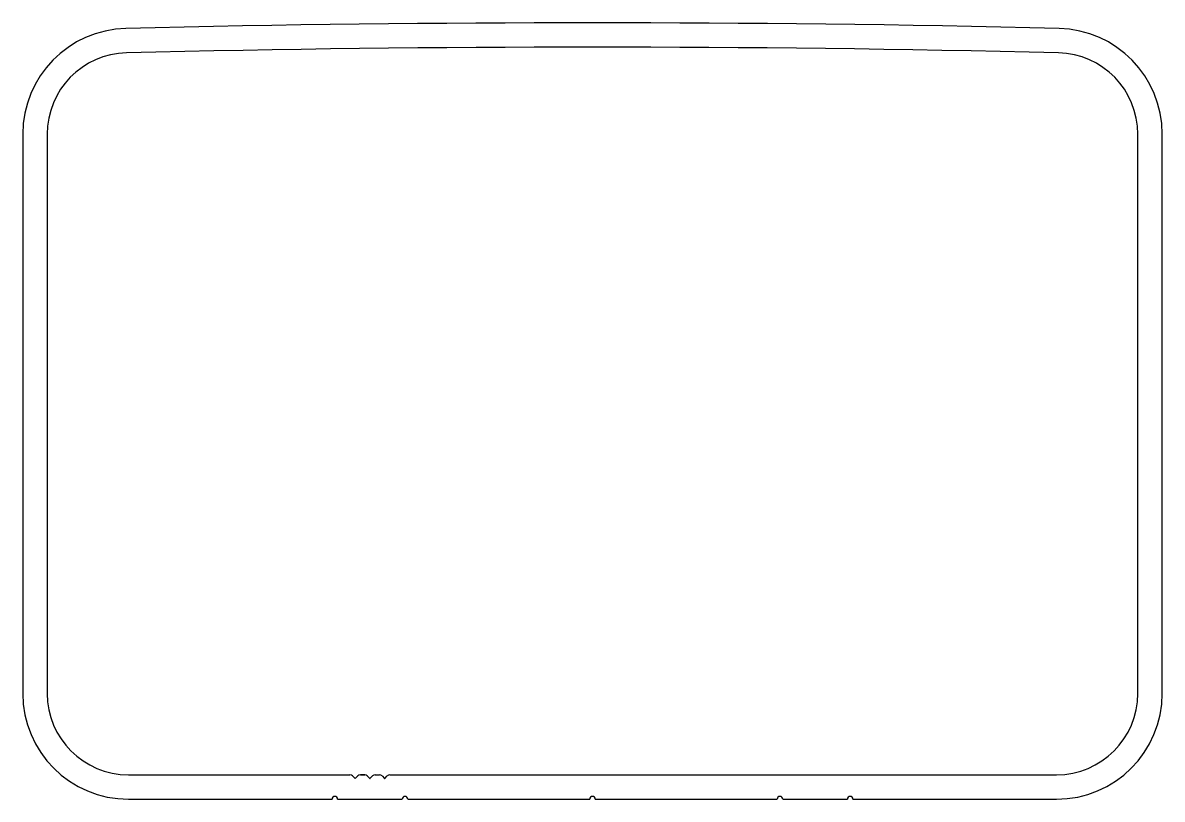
# Model space of a CAD drawing. Header units: inches. Extents: x -37.1 to 40.1, y 0.1 to 52.7.
import ezdxf

# ---------------------------------------------------------------- set-up
doc = ezdxf.new("R2010")
doc.units = ezdxf.units.IN
doc.header["$MEASUREMENT"] = 0
doc.layers.add('1', color=7, linetype='Continuous')

msp = doc.modelspace()

# ---------------------------------------------------------------- linework, layer by layer
at = {"color": 7, "linetype": 'Continuous'}
for p, q in [((-37.107, 45.109), (-37.107, 7.257)), ((40.084, 7.257), (40.084, 45.109)), ((-29.944, 0.094), (-16.157, 0.094)), ((-15.781, 0.094), (-11.4, 0.094)), ((-11.023, 0.094), (1.3, 0.094)), ((1.677, 0.094), (14, 0.094)), ((14.377, 0.094), (18.758, 0.094)), ((19.134, 0.094), (32.921, 0.094))]:
    msp.add_line(p, q, dxfattribs=at)
for centre, radius, start, end in [((1.488, -1261.855), 1314.505, 88.622301, 91.377699), ((-29.944, 45.109), 7.163, 91.3777, 180), ((32.921, 45.109), 7.163, 360, 88.6223), ((-29.944, 7.257), 7.163, 180, 270), ((32.921, 7.257), 7.163, 270, 360), ((-15.969, 0.094), 0.188, 0, 180), ((-11.212, 0.094), 0.188, 0, 180), ((1.488, 0.094), 0.188, 0, 180), ((14.188, 0.094), 0.188, 0, 180), ((18.946, 0.094), 0.188, 0, 180)]:
    msp.add_arc(centre, radius, start, end, dxfattribs=at)
at = {"layer": '1', "color": 7, "linetype": 'Continuous'}
for p, q in [((-35.456, 45.109), (-35.456, 7.257)), ((38.433, 7.257), (38.433, 45.109)), ((-29.944, 1.745), (-14.944, 1.745)), ((-14.944, 1.745), (-14.944, 1.745)), ((-14.944, 1.745), (-14.944, 1.745)), ((-14.767, 1.672), (-14.596, 1.501)), ((-14.585, 1.501), (-14.413, 1.672)), ((-14.237, 1.745), (-13.944, 1.745)), ((-13.944, 1.745), (-14.237, 1.745)), ((-14.237, 1.745), (-13.944, 1.745)), ((-13.944, 1.745), (-14.237, 1.745)), ((-14.237, 1.745), (-13.944, 1.745)), ((-13.767, 1.672), (-13.596, 1.501)), ((-13.585, 1.501), (-13.413, 1.672)), ((-13.237, 1.745), (-12.944, 1.745)), ((-12.767, 1.672), (-12.596, 1.501)), ((-12.585, 1.501), (-12.414, 1.672)), ((-12.237, 1.745), (32.921, 1.745))]:
    msp.add_line(p, q, dxfattribs=at)
for centre, radius, start, end in [((1.488, -1261.855), 1312.854, 88.622301, 91.377699), ((-29.944, 45.109), 5.512, 91.3777, 180), ((32.921, 45.109), 5.512, 360, 88.6223), ((-29.944, 7.257), 5.512, 180, 270), ((32.921, 7.257), 5.512, 270, 0), ((-14.944, 1.495), 0.25, 45, 90), ((-14.237, 1.495), 0.25, 90, 135), ((-13.944, 1.495), 0.25, 45, 90), ((-13.237, 1.495), 0.25, 90, 135), ((-12.944, 1.495), 0.25, 45, 90), ((-12.237, 1.495), 0.25, 90, 135), ((-14.59, 1.506), 0.008, 225, 315), ((-13.59, 1.506), 0.008, 225, 315), ((-12.59, 1.506), 0.008, 225, 315)]:
    msp.add_arc(centre, radius, start, end, dxfattribs=at)

doc.saveas('drawing.dxf')
